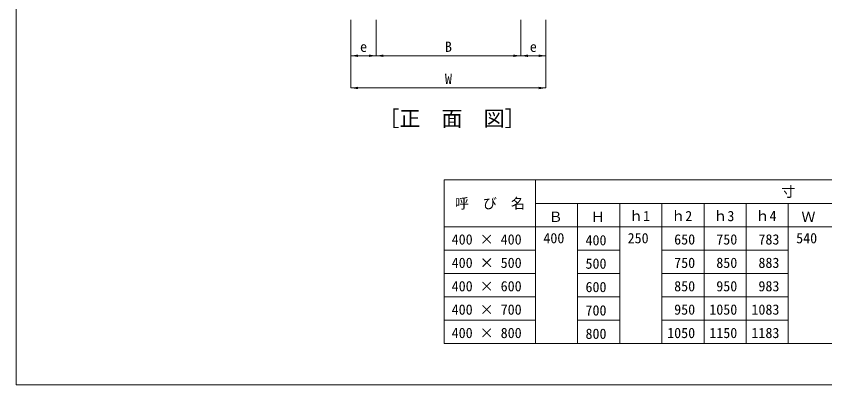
# Model space of a CAD drawing. Units: millimetres at full size; details may follow other scales. Extents: x 5964 to 125098, y -10801 to 28073.
# Drawn here: x 28359 to 30598, y 6990 to 8012 of the extents above; entities that cross this region are included whole.
import ezdxf
from ezdxf.enums import TextEntityAlignment as Align

# ---------------------------------------------------------------- set-up
doc = ezdxf.new("R2010")
doc.units = ezdxf.units.MM
doc.header["$LTSCALE"] = 19
for name, color, linetype, lineweight in [('0_2', 7, 'Continuous', 20), ('寸法線', 7, 'Continuous', 9), ('枠', 5, 'Continuous', 5)]:
    doc.layers.add(name, color=color, linetype=linetype, lineweight=lineweight)
doc.styles.add('ＭＳ ゴシック', font='')
doc.styles.get('ＭＳ ゴシック').set_extended_font_data('MS Gothic')

# ---------------------------------------------------------------- blocks, each defined once
blk = doc.blocks.new('filled_arrow')
at = {"color": 0, "linetype": 'Continuous', "lineweight": -2}
blk.add_solid([(7.5, 1.25), (0, 0), (7.5, -1.25)], dxfattribs=at)

msp = doc.modelspace()

# ---------------------------------------------------------------- linework, layer by layer
at = {"layer": '0_2'}
for p, q in [((29544.5, 7557.8), (32188.02, 7557.8)), ((29544.5, 7557.8), (29544.5, 7104.21)), ((29796.95, 7557.8), (29796.95, 7104.21)), ((29796.95, 7493), (32188.02, 7493)), ((29913.59, 7493), (29913.59, 7104.21)), ((30030.23, 7493), (30030.23, 7104.21)), ((30146.87, 7493), (30146.87, 7104.21)), ((30263.51, 7493), (30263.51, 7104.21)), ((30380.15, 7493), (30380.15, 7104.21)), ((30496.79, 7493), (30496.79, 7104.21)), ((29544.5, 7428.2), (32188.02, 7428.2)), ((29796.95, 7363.4), (29544.5, 7363.4)), ((29913.59, 7363.4), (30030.23, 7363.4)), ((30146.87, 7363.4), (30496.79, 7363.4)), ((29796.95, 7298.6), (29544.5, 7298.6)), ((29913.59, 7298.6), (30030.23, 7298.6)), ((30146.87, 7298.6), (30496.79, 7298.6)), ((29796.95, 7233.8), (29544.5, 7233.8)), ((29913.59, 7233.8), (30030.23, 7233.8)), ((30146.87, 7233.8), (30496.79, 7233.8)), ((29796.95, 7169), (29544.5, 7169)), ((29913.59, 7169), (30030.23, 7169)), ((30146.87, 7169), (30496.79, 7169)), ((29544.5, 7104.21), (32188.02, 7104.21))]:
    msp.add_line(p, q, dxfattribs=at)
at = {"layer": '寸法線'}
for p, q in [((29285.91, 8001.72), (29285.91, 7901.97)), ((29285.91, 8001.72), (29285.91, 7812.69)), ((29355.91, 8001.72), (29355.91, 7901.97)), ((29355.91, 8001.72), (29355.91, 7901.97)), ((29755.91, 8001.72), (29755.91, 7901.97)), ((29755.91, 8001.72), (29755.91, 7901.97)), ((29825.91, 8001.72), (29825.91, 7901.97)), ((29825.91, 8001.72), (29825.91, 7812.69)), ((29285.91, 7901.97), (29355.91, 7901.97)), ((29355.91, 7901.97), (29755.91, 7901.97)), ((29755.91, 7901.97), (29825.91, 7901.97)), ((29285.91, 7812.69), (29825.91, 7812.69))]:
    msp.add_line(p, q, dxfattribs=at)
at = {"layer": '枠', "lineweight": 20}
for q in [(28359.24, 10850.09), (33959.24, 6990.09)]:
    msp.add_line((28359.24, 6990.09), q, dxfattribs=at)

# ---------------------------------------------------------------- block references
at = {"layer": '寸法線', "xscale": 2.67, "yscale": 2.67}
for p in [(29285.91, 7901.97), (29355.91, 7901.97), (29755.91, 7901.97), (29285.91, 7812.69)]:
    msp.add_blockref('filled_arrow', p, dxfattribs=at)
at = {"layer": '寸法線', "xscale": 2.67, "yscale": 2.67, "rotation": 180}
for p in [(29355.91, 7901.97), (29755.91, 7901.97), (29825.91, 7901.97), (29825.91, 7812.69)]:
    msp.add_blockref('filled_arrow', p, dxfattribs=at)

# ---------------------------------------------------------------- texts
at = {"layer": '0_2', "style": 'ＭＳ ゴシック'}
for s, height, p in [('［正\u3000面\u3000図］', 42.72, (29361.92, 7694.01)), ('Ｂ', 28.48, (29833.24, 7432.89)), ('Ｈ', 28.48, (29949.88, 7432.89)), ('ｈ1', 28.48, (30056.05, 7435.14)), ('ｈ2', 28.48, (30172.69, 7435.14)), ('ｈ3', 28.48, (30289.33, 7435.14)), ('ｈ4', 28.48, (30405.97, 7435.14)), ('Ｗ', 28.48, (30533.08, 7432.89)), ('400', 28.48, (29818.71, 7373.84)), ('250', 28.48, (30051.99, 7373.84)), ('540', 28.48, (30518.55, 7373.84)), ('400 × 400', 28.48, (29564.9, 7370.34)), ('400', 28.48, (29935.35, 7368.09)), (' 650', 28.48, (30161.44, 7370.34)), (' 750', 28.48, (30278.08, 7370.34)), (' 783', 28.48, (30394.72, 7370.34)), ('400 × 500', 28.48, (29564.9, 7305.54)), ('500', 28.48, (29935.35, 7303.29)), (' 750', 28.48, (30161.44, 7305.54)), (' 850', 28.48, (30278.08, 7305.54)), (' 883', 28.48, (30394.72, 7305.54)), ('400 × 600', 28.48, (29564.9, 7240.74)), (' 850', 28.48, (30161.44, 7240.74)), (' 950', 28.48, (30278.08, 7240.74)), (' 983', 28.48, (30394.72, 7240.74)), ('600', 28.48, (29935.35, 7238.49)), ('400 × 700', 28.48, (29564.9, 7175.94)), ('700', 28.48, (29935.35, 7173.69)), (' 950', 28.48, (30161.44, 7175.94)), ('1050', 28.48, (30278.08, 7175.94)), ('1083', 28.48, (30394.72, 7175.94)), ('400 × 800', 28.48, (29564.9, 7111.14)), ('800', 28.48, (29935.35, 7108.89)), ('1050', 28.48, (30161.44, 7111.14)), ('1150', 28.48, (30278.08, 7111.14)), ('1183', 28.48, (30394.72, 7111.14))]:
    msp.add_text(s, height=height, dxfattribs=at).set_placement(p, align=Align.BOTTOM_LEFT)
for s, p in [('寸\u3000\u3000\u3000\u3000\u3000法\u3000\u3000\u3000\u3000\u3000（ｍｍ）', (30788.37, 7525.4)), ('呼\u3000び\u3000名', (29670.72, 7493))]:
    msp.add_text(s, height=28.48, dxfattribs=at).set_placement(p, align=Align.MIDDLE_CENTER)
at = {"layer": '寸法線', "style": 'ＭＳ ゴシック'}
for s, p in [('e', (29320.91, 7926.97)), ('B', (29555.91, 7926.97)), ('e', (29790.91, 7926.97)), ('W', (29555.91, 7837.69))]:
    msp.add_text(s, height=28.48, dxfattribs=at).set_placement(p, align=Align.MIDDLE_CENTER)

doc.saveas('drawing.dxf')
